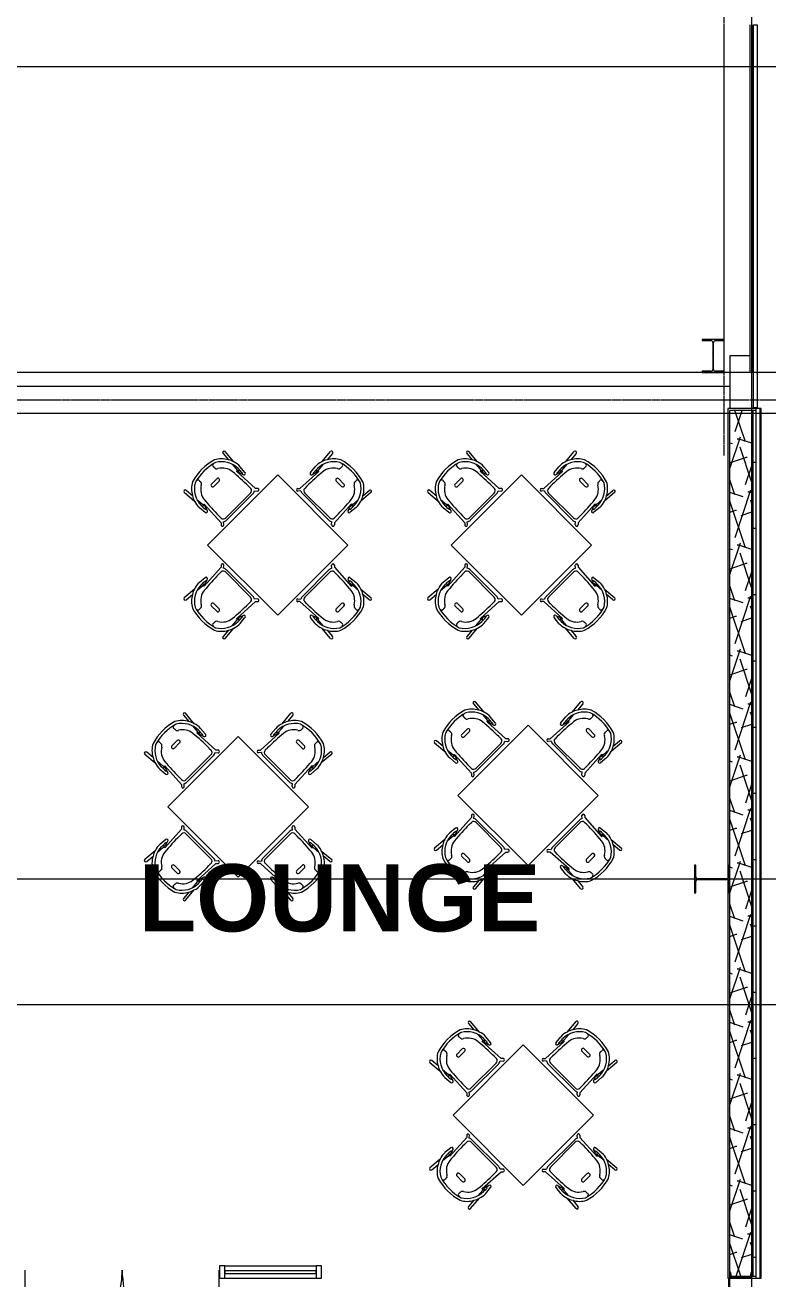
# Model space of a CAD drawing. Header units: inches. Extents: x 25369 to 33163, y -23509 to -20274.
# Drawn here: x 31949.2 to 32218.3, y -22687.9 to -22233.7 of the extents above; entities that cross this region are included whole.
import ezdxf

# ---------------------------------------------------------------- set-up
doc = ezdxf.new("R2010")
doc.units = ezdxf.units.IN
doc.header["$MEASUREMENT"] = 0
doc.linetypes.add('Grid Line 1_2_', pattern=[0.875, 0.5, -0.125, 0.125, -0.125])
for name, color, linetype, lineweight in [('A-AREA', 32, 'Continuous', 70), ('A-DOOR', 31, 'Continuous', 13), ('A-FLOR', 192, 'Continuous', 13), ('A-GLAZ-CURT', 52, 'Continuous', 13), ('A-GLAZ-CWMG', 51, 'Continuous', 13), ('A-WALL', 113, 'Continuous', 13), ('A-WALL-PATT', 111, 'Continuous', 25), ('G-ANNO-SYMB', 111, 'Continuous', 9), ('I-FURN', 30, 'Continuous', 13), ('M-AREA-IDEN', 171, 'Continuous', 9), ('S-BEAM', 12, 'Continuous', 13), ('S-COLS', 52, 'Continuous', 13), ('S-GRID', 1, 'Continuous', 9)]:
    doc.layers.add(name, color=color, linetype=linetype, lineweight=lineweight)
doc.styles.add('Arial_B', font='arialbd.ttf', dxfattribs={"height": 24.354149})
pattern_1 = [(45, (5931.104, 0), (-19.00703, 19.00703), []), (45, (5931.104, 28.8), (-19.00703, 19.00703), [])]

# ---------------------------------------------------------------- blocks, each defined once
blk = doc.blocks.new('Struct_Xcel_Sports Complex_rvt-2-Overall Floor Plan')
at = {"layer": 'A-FLOR', "color": 43, "lineweight": 9}
blk.add_line((26272.89, -22687.68), (26272.89, -22779.05), dxfattribs=at)
blk = doc.blocks.new('Girt_C - 8_D-1409812-Overall Floor Plan')
at = {"layer": 'S-BEAM', "color": 43, "lineweight": 9}
for p, q in [((26273.39, -22353.43), (26273.39, -22372.55)), ((26273.58, -22353.43), (26280.75, -22353.43)), ((26281.39, -22372.55), (26281.39, -22359.55))]:
    blk.add_line(p, q, dxfattribs=at)
blk = doc.blocks.new('Falcon 7700 Series Pedestal Base - 36_ Square Top x 30_ - Wheelchair Height-460525-Overall Floor Plan')
at = {"layer": 'I-FURN', "color": 43, "lineweight": 9}
for p, q in [((18, 18), (-18, 18)), ((-18, 18), (-18, -18)), ((18, -18), (18, 18)), ((-18, -18), (18, -18))]:
    blk.add_line(p, q, dxfattribs=at)
blk = doc.blocks.new('HermanMiller_Collection_Air-Chair_SideChair_Arms - Arms-457867-Overall Floor Plan')
at = {"layer": 'I-FURN', "color": 43, "lineweight": 9}
for p, q in [((-3.55, 10.02), (-8.45, 10.45)), ((-8.45, 9.45), (-5.47, 9.18)), ((2.04, 10.2), (-0.69, 10.45)), ((0.77, 8.78), (2.2, 9.22)), ((9.32, 9.33), (8.79, 8.8)), ((-3.35, 9.02), (-0.6, 8.8)), ((-0.34, 8.32), (-0.6, 8.8)), ((-0.6, 8.8), (0.38, 8.73)), ((8.79, 8.8), (-0.34, 8.32)), ((6.45, 7.57), (7.62, 7.57)), ((8.7, 6.35), (8.7, -6.35)), ((9.17, 7.94), (10.01, 8.64)), ((9.52, -6.69), (9.52, 6.69)), ((-3.6, 1.35), (-3.6, -1.35)), ((-2.35, -1.35), (-2.35, 1.35)), ((-3.35, -9.02), (-0.6, -8.8)), ((-0.6, -8.8), (-0.34, -8.32)), ((0.38, -8.73), (-0.6, -8.8)), ((-0.34, -8.32), (8.79, -8.8)), ((2.2, -9.22), (0.77, -8.78)), ((6.45, -7.57), (7.62, -7.57)), ((8.79, -8.8), (9.32, -9.33)), ((10.01, -8.64), (9.17, -7.94)), ((-5.47, -9.18), (-8.45, -9.45)), ((-8.45, -10.45), (-3.55, -10.02)), ((-0.69, -10.45), (2.04, -10.2))]:
    blk.add_line(p, q, dxfattribs=at)
for centre, radius, start, end in [((-1.51, 1.66), 8.5, 117.7851, 152.2149), ((-8.45, 9.95), 0.5, 90, 270), ((-0.65, 0.76), 8.69, 90.7893, 148.9202), ((-2.46, 4.97), 5.17, 102.2096, 125.548), ((-1.25, 4.41), 6.06, 84.7201, 112.311), ((-0.51, -9.88), 19.32, 84.4222, 90.7893), ((0.44, 9.26), 0.53, 159.7405, 262.7198), ((1.81, 9.64), 0.521, 212.9555, 275.0445), ((2.06, 9.7), 0.499, 287, 91.3054), ((9.66, 8.99), 0.49, 315, 135), ((9.93, 0), 19.77, 163.4787, 196.5213), ((9.93, 0), 18.77, 163.7855, 196.2145), ((-0.23, 0.83), 6.63, 124.5004, 148.6439), ((-0.92, 1.66), 5.55, 95.4677, 123.4626), ((6.58, -76.67), 84.24, 90.0911, 95.4677), ((0.45, 9.65), 0.924, 265.6115, 290.3639), ((7.62, 6.48), 1.09, 353.2467, 90.0911), ((7.56, 6.82), 1.97, 356.1033, 34.6542), ((-7.66, 5.36), 2.08, 305.4968, 328.6439), ((-2.98, 1.35), 0.625, 360, 180), ((-7.66, -5.36), 2.08, 31.3561, 54.5032), ((-0.23, -0.83), 6.63, 211.3561, 235.4996), ((-2.98, -1.35), 0.625, 180, 360), ((-1.51, -1.66), 8.5, 207.7851, 242.2149), ((-0.65, -0.76), 8.69, 211.0798, 269.2107), ((-0.92, -1.66), 5.55, 236.5374, 264.5323), ((6.58, 76.67), 84.24, 264.5323, 269.9089), ((0.44, -9.26), 0.53, 97.2802, 200.2595), ((0.45, -9.65), 0.924, 69.6361, 94.3885), ((7.62, -6.48), 1.09, 269.9089, 6.7533), ((7.56, -6.82), 1.97, 325.3458, 3.8967), ((9.66, -8.99), 0.49, 225, 45), ((-8.45, -9.95), 0.5, 90, 270), ((-2.46, -4.97), 5.17, 234.452, 257.7904), ((-1.25, -4.41), 6.06, 247.689, 275.2799), ((-0.51, 9.88), 19.32, 269.2107, 275.5778), ((1.81, -9.64), 0.521, 84.9555, 147.0445), ((2.06, -9.7), 0.499, 268.6946, 73)]:
    blk.add_arc(centre, radius, start, end, dxfattribs=at)
for centre, major_axis, ratio, start_param, end_param in [((-7.46, 6.92), (0.03, 3.66), 0.320235, 2.34328, 2.536765), ((-7.87, 5.38), (-0.03, 1.79), 0.298783, 2.522217, 3.153947), ((-7.46, -6.92), (-0.03, 3.66), 0.320235, 0.604828, 0.798312), ((-7.87, -5.38), (0.03, 1.79), 0.298783, 6.270831, 6.902561)]:
    blk.add_ellipse(centre, major_axis=major_axis, ratio=ratio, start_param=start_param, end_param=end_param, dxfattribs=at)
for points in [[(-6.45, 3.67), (-6.52, 3.66), (-6.67, 3.64), (-6.9, 3.62), (-7.13, 3.61), (-7.4, 3.6), (-7.65, 3.59), (-7.83, 3.59)], [(-6.45, -3.67), (-6.52, -3.66), (-6.67, -3.64), (-6.9, -3.62), (-7.13, -3.61), (-7.4, -3.6), (-7.65, -3.59), (-7.83, -3.59)]]:
    blk.add_open_spline(points, degree=3, knots=[-1, -1, -1, -1, -0.75, -0.5, -0.375, -0.25, 0, 0, 0, 0], dxfattribs=at)
blk = doc.blocks.new('HermanMiller_Collection_Air-Chair_SideChair_Arms - Arms-460524-Overall Floor Plan')
at = {"layer": 'I-FURN', "color": 43, "lineweight": 9}
for p, q in [((-8.45, 10.45), (-3.55, 10.02)), ((-5.47, 9.18), (-8.45, 9.45)), ((-0.69, 10.45), (2.04, 10.2)), ((2.2, 9.22), (0.77, 8.78)), ((8.79, 8.8), (9.32, 9.33)), ((-3.35, 9.02), (-0.6, 8.8)), ((-0.6, 8.8), (-0.34, 8.32)), ((0.38, 8.73), (-0.6, 8.8)), ((-0.34, 8.32), (8.79, 8.8)), ((6.45, 7.57), (7.62, 7.57)), ((8.7, -6.35), (8.7, 6.35)), ((10.01, 8.64), (9.17, 7.94)), ((9.52, 6.69), (9.52, -6.69)), ((-3.6, -1.35), (-3.6, 1.35)), ((-2.35, 1.35), (-2.35, -1.35)), ((-3.35, -9.02), (-0.6, -8.8)), ((-0.34, -8.32), (-0.6, -8.8)), ((-0.6, -8.8), (0.38, -8.73)), ((8.79, -8.8), (-0.34, -8.32)), ((0.77, -8.78), (2.2, -9.22)), ((6.45, -7.57), (7.62, -7.57)), ((9.32, -9.33), (8.79, -8.8)), ((9.17, -7.94), (10.01, -8.64)), ((-8.45, -9.45), (-5.47, -9.18)), ((-3.55, -10.02), (-8.45, -10.45)), ((2.04, -10.2), (-0.69, -10.45))]:
    blk.add_line(p, q, dxfattribs=at)
for centre, radius, start, end in [((-1.51, 1.66), 8.5, 117.7851, 152.2149), ((-8.45, 9.95), 0.5, 90, 270), ((-0.65, 0.76), 8.69, 90.7893, 148.9202), ((-2.46, 4.97), 5.17, 102.2096, 125.548), ((-1.25, 4.41), 6.06, 84.7201, 112.311), ((-0.51, -9.88), 19.32, 84.4222, 90.7893), ((0.44, 9.26), 0.53, 159.7405, 262.7198), ((1.81, 9.64), 0.521, 212.9555, 275.0445), ((2.06, 9.7), 0.499, 287, 91.3054), ((9.66, 8.99), 0.49, 315, 135), ((9.93, 0), 19.77, 163.4787, 196.5213), ((9.93, 0), 18.77, 163.7855, 196.2145), ((-0.23, 0.83), 6.63, 124.5004, 148.6439), ((-0.92, 1.66), 5.55, 95.4677, 123.4626), ((6.58, -76.67), 84.24, 90.0911, 95.4677), ((0.45, 9.65), 0.924, 265.6115, 290.3639), ((7.62, 6.48), 1.09, 353.2467, 90.0911), ((7.56, 6.82), 1.97, 356.1033, 34.6542), ((-7.66, 5.36), 2.08, 305.4968, 328.6439), ((-2.98, 1.35), 0.625, 0, 180), ((-7.66, -5.36), 2.08, 31.3561, 54.5032), ((-0.23, -0.83), 6.63, 211.3561, 235.4996), ((-2.98, -1.35), 0.625, 180, 0), ((-1.51, -1.66), 8.5, 207.7851, 242.2149), ((-0.65, -0.76), 8.69, 211.0798, 269.2107), ((-0.92, -1.66), 5.55, 236.5374, 264.5323), ((6.58, 76.67), 84.24, 264.5323, 269.9089), ((0.44, -9.26), 0.53, 97.2802, 200.2595), ((0.45, -9.65), 0.924, 69.6361, 94.3885), ((7.62, -6.48), 1.09, 269.9089, 6.7533), ((7.56, -6.82), 1.97, 325.3458, 3.8967), ((9.66, -8.99), 0.49, 225, 45), ((-8.45, -9.95), 0.5, 90, 270), ((-2.46, -4.97), 5.17, 234.452, 257.7904), ((-1.25, -4.41), 6.06, 247.689, 275.2799), ((-0.51, 9.88), 19.32, 269.2107, 275.5778), ((1.81, -9.64), 0.521, 84.9555, 147.0445), ((2.06, -9.7), 0.499, 268.6946, 73)]:
    blk.add_arc(centre, radius, start, end, dxfattribs=at)
for centre, major_axis, ratio, start_param, end_param in [((-7.46, 6.92), (0.03, 3.66), 0.320235, 2.34328, 2.536765), ((-7.87, 5.38), (-0.03, 1.79), 0.298783, 2.522217, 3.153947), ((-7.46, -6.92), (-0.03, 3.66), 0.320235, 0.604828, 0.798312), ((-7.87, -5.38), (0.03, 1.79), 0.298783, 6.270831, 6.902561)]:
    blk.add_ellipse(centre, major_axis=major_axis, ratio=ratio, start_param=start_param, end_param=end_param, dxfattribs=at)
for points in [[(-6.45, 3.67), (-6.52, 3.66), (-6.67, 3.64), (-6.9, 3.62), (-7.13, 3.61), (-7.4, 3.6), (-7.65, 3.59), (-7.83, 3.59)], [(-6.45, -3.67), (-6.52, -3.66), (-6.67, -3.64), (-6.9, -3.62), (-7.13, -3.61), (-7.4, -3.6), (-7.65, -3.59), (-7.83, -3.59)]]:
    blk.add_open_spline(points, degree=3, knots=[-1, -1, -1, -1, -0.75, -0.5, -0.375, -0.25, 0, 0, 0, 0], dxfattribs=at)
blk = doc.blocks.new('System Panel - INSULATED LOW-E GLAZING _SEE ELEVATIONS FOR U-FACTOR_ SHGC_ _ LT_-1142345-Overall Floor Plan')
at = {"layer": 'A-GLAZ-CURT', "color": 7}
for p, q in [((16.53125, 1.25), (-16.53125, 1.25)), ((-16.53125, 1.25), (-16.53125, 0.25)), ((-16.53125, 0.25), (16.53125, 0.25)), ((16.53125, 0.25), (16.53125, 1.25))]:
    blk.add_line(p, q, dxfattribs=at)
at = {"layer": 'A-GLAZ-CURT', "color": 10, "lineweight": 9}
for p, q in [((-16.53125, 0.25), (-16.53125, 1.25)), ((16.53125, 1.25), (-16.53125, 1.25)), ((-16.53125, 0.25), (16.53125, 0.25)), ((16.53125, 1.25), (16.53125, 0.25))]:
    blk.add_line(p, q, dxfattribs=at)
blk = doc.blocks.new('Door_Single_Storefront - one-1371401-Overall Floor Plan')
at = {"layer": 'A-DOOR', "color": 43, "lineweight": 9}
blk.add_line((-17.59375, 35.1875), (-17.59375, 0), dxfattribs=at)
blk.add_arc((-17.59375, 0), 35.1875, 360, 90, dxfattribs=at)
blk = doc.blocks.new('Door_Single_Storefront - one-1371400-Overall Floor Plan')
at = {"layer": 'A-DOOR', "color": 43, "lineweight": 9}
blk.add_line((-17.59375, -35.1875), (-17.59375, 0), dxfattribs=at)
blk.add_arc((-17.59375, 0), 35.1875, 270, 0, dxfattribs=at)
blk = doc.blocks.new('Rectangular Mullion - Exterior 2_ x 4_5_-1305234-Overall Floor Plan')
at = {"layer": 'A-GLAZ-CWMG', "color": 43, "lineweight": 9}
for p, q in [((26090.45, -22683.18), (26123.52, -22683.18)), ((26090.45, -22687.68), (26123.52, -22687.68))]:
    blk.add_line(p, q, dxfattribs=at)
blk = doc.blocks.new('Rectangular Mullion - Exterior 2_ x 4_5_-827470-Overall Floor Plan')
at = {"layer": 'A-GLAZ-CWMG', "color": 7}
for p, q in [((-1, 1.5), (1, 1.5)), ((-1, -3), (-1, 1.5)), ((1, 1.5), (1, -3)), ((1, -3), (-1, -3))]:
    blk.add_line(p, q, dxfattribs=at)
blk = doc.blocks.new('Rectangular Mullion - Exterior 2_ x 4_5_-1142587-Overall Floor Plan')
at = {"layer": 'A-GLAZ-CWMG', "color": 7}
for p, q in [((0, 1.5), (-2, 1.5)), ((-2, 1.5), (-2, -3)), ((0, -3), (0, 1.5)), ((-2, -3), (0, -3))]:
    blk.add_line(p, q, dxfattribs=at)
blk = doc.blocks.new('Girt_Z - 10_D-1236892-Overall Floor Plan')
at = {"layer": 'S-BEAM', "color": 43, "lineweight": 9}
for p, q in [((26271.39, -22347.55), (26271.39, -22233.68)), ((26280.75, -22359.55), (26280.75, -22233.68)), ((26280.82, -22359.55), (26280.82, -22233.68)), ((26281.39, -22233.68), (26281.39, -22359.55)), ((26271.39, -22359.12), (26271.39, -22347.99)), ((26280.75, -22359.55), (26271.39, -22359.55)), ((26280.82, -22359.55), (26280.75, -22359.55)), ((26281.39, -22359.55), (26280.82, -22359.55))]:
    blk.add_line(p, q, dxfattribs=at)

msp = doc.modelspace()

# ---------------------------------------------------------------- hatches: boundary and pattern name
at = {"layer": 'A-WALL-PATT', "lineweight": 9}
h = msp.add_hatch(dxfattribs=at)
h.set_pattern_fill('FP_18', color=253, style=0, pattern_type=2)
h.set_pattern_definition([(161.57, (5932.064, 0.96), (-7.6802237, -0.0009796), [0, -54.643, 6.067, 0]), (18.43, (5930.144, 0.96), (-7.6802237, 0.0009796), [0, -54.643, 6.067, 0]), (108.43, (5932.064, 0.96), (3.8382953, -19.20136532), [18.211, -42.499]), (71.57, (5930.144, 0.96), (3.8382953, 19.20136532), [18.211, -42.499])])
h.paths.add_polyline_path([(32212.49, -22686.93), (32212.49, -22373.3), (32204.49, -22373.3), (32204.49, -22686.93)], flags=0)
h = msp.add_hatch(dxfattribs=at)
h.set_pattern_fill('FP_20', color=253, style=0, pattern_type=2)
h.set_pattern_definition([(0, (5931.104, 0), (30.72, 7.68), [2.534, -20.506, 2.534, -20.506, -122.88]), (0, (5931.104, 0), (30.72, 7.68), [-46.08, 2.534, -43.546, 2.534, -20.506, -53.76]), (0, (5931.104, 0), (30.72, 7.68), [-115.2, 2.534, -12.826, 2.534, -35.866]), (120, (5942.624, 3.84), (-22.0110751, 22.7643004), [2.534, -20.506, 2.534, -20.506, -122.88]), (120, (5942.624, 3.84), (-22.0110751, 22.7643004), [-46.08, 2.534, -43.546, 2.534, -20.506, -53.76]), (120, (5942.624, 3.84), (-22.0110751, 22.7643004), [-115.2, 2.534, -12.826, 2.534, -35.866]), (240, (5946.464, 19.2), (-8.7089249, -30.4443004), [2.534, -20.506, 2.534, -20.506, -122.88]), (240, (5946.464, 19.2), (-8.7089249, -30.4443004), [-46.08, 2.534, -43.546, 2.534, -20.506, -53.76]), (240, (5946.464, 19.2), (-8.7089249, -30.4443004), [-115.2, 2.534, -12.826, 2.534, -35.866])])
h.paths.add_polyline_path([(32212.49, -22686.93), (32212.99, -22686.93), (32212.99, -22373.3), (32212.49, -22373.3), (32212.49, -22685.4)], flags=0)
h = msp.add_hatch(dxfattribs=at)
h.set_pattern_fill('FP_21', color=253, style=0, pattern_type=2)
h.set_pattern_definition([(0, (5931.104, 0), (0, 24), []), (90, (5931.104, 0), (-24, 1e-15), [])])
h.paths.add_polyline_path([(32213.99, -22686.93), (32213.99, -22373.3), (32212.99, -22373.3), (32212.99, -22686.93)], flags=0)
at = {"layer": 'S-COLS', "lineweight": 9}
h = msp.add_hatch(dxfattribs=at)
h.set_pattern_fill('FP_15', color=253, style=0, pattern_type=2)
h.set_pattern_definition(pattern_1)
h.paths.add_polyline_path([(32194.49, -22359.55), (32202.49, -22359.55), (32202.49, -22359.12), (32199.33, -22359.12), (32198.84, -22358.92), (32198.64, -22358.43), (32198.64, -22348.68), (32198.84, -22348.19), (32199.33, -22347.99), (32202.49, -22347.99), (32202.49, -22347.55), (32194.49, -22347.55), (32194.49, -22347.99), (32197.66, -22347.99), (32198.15, -22348.19), (32198.35, -22348.68), (32198.35, -22358.43), (32198.15, -22358.92), (32197.66, -22359.12), (32194.49, -22359.12)], flags=0)
h = msp.add_hatch(dxfattribs=at)
h.set_pattern_fill('FP_15', color=253, style=0, pattern_type=2)
h.set_pattern_definition(pattern_1)
h.paths.add_polyline_path([(32204.49, -22548.05), (32204.49, -22538.05), (32204.06, -22538.05), (32204.06, -22542.22), (32203.86, -22542.71), (32203.37, -22542.91), (32192.87, -22542.91), (32192.38, -22542.71), (32192.18, -22542.22), (32192.18, -22538.05), (32191.74, -22538.05), (32191.74, -22548.05), (32192.18, -22548.05), (32192.18, -22543.89), (32192.38, -22543.4), (32192.87, -22543.2), (32203.37, -22543.2), (32203.86, -22543.4), (32204.06, -22543.89), (32204.06, -22548.05)], flags=0)
h = msp.add_hatch(dxfattribs=at)
h.set_pattern_fill('FP_15', color=253, style=0, pattern_type=2)
h.set_pattern_definition(pattern_1)
h.paths.add_polyline_path([(32212.49, -22687.68), (32212.49, -22685.34), (32212.22, -22685.45), (32212.1, -22685.73), (32211.84, -22687.37), (32205.14, -22687.37), (32204.77, -22685.45), (32204.49, -22685.4), (32204.49, -22687.68)], flags=0)

# ---------------------------------------------------------------- linework, layer by layer
at = {"layer": 'A-AREA', "color": 43, "lineweight": 9}
msp.add_line((31781.12, -22364.49), (32204.49, -22364.49), dxfattribs=at)
at = {"layer": 'A-WALL', "color": 7}
for p, q in [((32212.99, -22233.74), (32212.99, -22372.24)), ((32214.57, -22233.74), (32212.99, -22233.74)), ((32214.57, -22372.24), (32214.57, -22233.74)), ((32203.74, -22372.55), (32203.74, -22687.68)), ((32215.81, -22372.55), (32203.74, -22372.55)), ((32212.99, -22372.24), (32214.57, -22372.24)), ((32213.99, -22687.68), (32213.99, -22372.55)), ((32215.49, -22687.68), (32215.49, -22372.55)), ((32215.81, -22687.68), (32215.81, -22372.55)), ((32204.49, -22686.93), (32204.49, -22373.3)), ((32213.99, -22373.3), (32204.49, -22373.3)), ((32212.49, -22686.93), (32212.49, -22373.3)), ((32212.99, -22686.93), (32212.99, -22373.3)), ((32203.74, -22687.68), (32215.81, -22687.68)), ((32204.49, -22686.93), (32213.99, -22686.93))]:
    msp.add_line(p, q, dxfattribs=at)
at = {"layer": 'G-ANNO-SYMB'}
for p, q in [((32514.71, -22248.83), (27935, -22248.83)), ((32514.71, -22374.36), (27928.4, -22374.36)), ((32514.71, -22588.63), (27924.76, -22588.63))]:
    msp.add_line(p, q, dxfattribs=at)
at = {"layer": 'S-COLS', "color": 7}
for p, q in [((32202.49, -22347.55), (32194.49, -22347.55)), ((32194.49, -22347.55), (32194.49, -22347.99)), ((32194.49, -22347.99), (32197.66, -22347.99)), ((32198.35, -22348.68), (32198.35, -22358.43)), ((32198.64, -22358.43), (32198.64, -22348.68)), ((32199.33, -22347.99), (32202.49, -22347.99)), ((32202.49, -22347.99), (32202.49, -22347.55)), ((32197.66, -22359.12), (32194.49, -22359.12)), ((32194.49, -22359.12), (32194.49, -22359.55)), ((32194.49, -22359.55), (32202.49, -22359.55)), ((32202.49, -22359.12), (32199.33, -22359.12)), ((32202.49, -22359.55), (32202.49, -22359.12)), ((32192.18, -22538.05), (32191.74, -22538.05)), ((32191.74, -22538.05), (32191.74, -22548.05)), ((32192.18, -22542.22), (32192.18, -22538.05)), ((32204.49, -22538.05), (32204.06, -22538.05)), ((32204.06, -22538.05), (32204.06, -22542.22)), ((32204.49, -22548.05), (32204.49, -22538.05)), ((32192.18, -22548.05), (32192.18, -22543.89)), ((32203.37, -22542.91), (32192.87, -22542.91)), ((32192.87, -22543.2), (32203.37, -22543.2)), ((32204.06, -22543.89), (32204.06, -22548.05)), ((32191.74, -22548.05), (32192.18, -22548.05)), ((32204.06, -22548.05), (32204.49, -22548.05)), ((32204.49, -22685.34), (32204.49, -22687.68)), ((32205.14, -22687.37), (32204.88, -22685.73)), ((32212.1, -22685.73), (32211.84, -22687.37)), ((32212.49, -22687.68), (32212.49, -22685.34)), ((32204.49, -22687.68), (32212.49, -22687.68)), ((32211.84, -22687.37), (32205.14, -22687.37))]:
    msp.add_line(p, q, dxfattribs=at)
for centre, radius, start, end in [((32197.66, -22348.68), 0.691, 0, 90), ((32199.33, -22348.68), 0.691, 90, 180), ((32197.66, -22358.43), 0.691, 270, 0), ((32199.33, -22358.43), 0.691, 180, 270), ((32192.87, -22542.22), 0.691, 180, 270), ((32192.87, -22543.89), 0.691, 90, 180), ((32203.37, -22542.22), 0.691, 270, 0), ((32203.37, -22543.89), 0.691, 0, 90), ((32204.49, -22685.73), 0.39, 0, 90), ((32212.49, -22685.73), 0.39, 90, 180)]:
    msp.add_arc(centre, radius, start, end, dxfattribs=at)
at = {"layer": 'S-GRID', "linetype": 'Grid Line 1_2_'}
for p, q in [((32202.49, -22389.58), (32202.49, -20550.05)), ((32212.49, -22999.8), (32212.49, -20646.05)), ((32212.49, -23317.24), (32212.49, -20998.43)), ((32650.17, -22359.55), (28584.62, -22359.55)), ((33028.57, -22359.55), (28668.62, -22359.55)), ((32932.57, -22369.55), (28668.62, -22369.55)), ((32204.49, -23413.24), (32204.49, -22389.58)), ((32358.45, -22543.05), (27402.46, -22543.05)), ((32650.17, -22543.05), (27721.31, -22543.05))]:
    msp.add_line(p, q, dxfattribs=at)

# ---------------------------------------------------------------- block references
at = {"color": 250, "lineweight": 5}
msp.add_blockref('Struct_Xcel_Sports Complex_rvt-2-Overall Floor Plan', (5931.1, 0), dxfattribs=at)
at = {"layer": 'A-DOOR', "color": 43, "lineweight": 9}
msp.add_blockref('Door_Single_Storefront - one-1371400-Overall Floor Plan', (31966.77, -22684.68), dxfattribs=at)
at = {"layer": 'A-DOOR', "color": 43, "lineweight": 9, "rotation": 180}
msp.add_blockref('Door_Single_Storefront - one-1371401-Overall Floor Plan', (32001.96, -22684.68), dxfattribs=at)
at = {"layer": 'A-GLAZ-CURT', "color": 10, "lineweight": 9, "rotation": 180}
msp.add_blockref('System Panel - INSULATED LOW-E GLAZING _SEE ELEVATIONS FOR U-FACTOR_ SHGC_ _ LT_-1142345-Overall Floor Plan', (32038.09, -22684.68), dxfattribs=at)
at = {"layer": 'A-GLAZ-CWMG', "color": 43, "lineweight": 9, "extrusion": (0, 0, -1)}
msp.add_blockref('Rectangular Mullion - Exterior 2_ x 4_5_-827470-Overall Floor Plan', (-32020.56, -22684.68), dxfattribs=at)
at = {"layer": 'A-GLAZ-CWMG', "color": 43, "lineweight": 9}
for name, p in [('Rectangular Mullion - Exterior 2_ x 4_5_-1305234-Overall Floor Plan', (5931.1, 0)), ('Rectangular Mullion - Exterior 2_ x 4_5_-1142587-Overall Floor Plan', (32056.62, -22684.68))]:
    msp.add_blockref(name, p, dxfattribs=at)
at = {"layer": 'I-FURN', "color": 43, "lineweight": 9}
for name, p, rotation in [('HermanMiller_Collection_Air-Chair_SideChair_Arms - Arms-457867-Overall Floor Plan', (32020.2, -22401.55), 314.9999999999997), ('HermanMiller_Collection_Air-Chair_SideChair_Arms - Arms-460524-Overall Floor Plan', (32061.22, -22401.55), 224.9999999999995), ('HermanMiller_Collection_Air-Chair_SideChair_Arms - Arms-457867-Overall Floor Plan', (32108.49, -22401.55), 314.9999999999997), ('HermanMiller_Collection_Air-Chair_SideChair_Arms - Arms-460524-Overall Floor Plan', (32149.5, -22401.55), 224.9999999999995), ('Falcon 7700 Series Pedestal Base - 36_ Square Top x 30_ - Wheelchair Height-460525-Overall Floor Plan', (32040.71, -22422.05), 314.9999999999997), ('Falcon 7700 Series Pedestal Base - 36_ Square Top x 30_ - Wheelchair Height-460525-Overall Floor Plan', (32128.99, -22422.05), 314.9999999999997), ('HermanMiller_Collection_Air-Chair_SideChair_Arms - Arms-457867-Overall Floor Plan', (32020.2, -22442.56), 44.99999999999943), ('HermanMiller_Collection_Air-Chair_SideChair_Arms - Arms-460524-Overall Floor Plan', (32061.22, -22442.56), 134.9999999999997), ('HermanMiller_Collection_Air-Chair_SideChair_Arms - Arms-457867-Overall Floor Plan', (32108.49, -22442.56), 44.99999999999943), ('HermanMiller_Collection_Air-Chair_SideChair_Arms - Arms-460524-Overall Floor Plan', (32149.5, -22442.56), 134.9999999999997), ('HermanMiller_Collection_Air-Chair_SideChair_Arms - Arms-457867-Overall Floor Plan', (32005.89, -22496.37), 314.9999999999997), ('HermanMiller_Collection_Air-Chair_SideChair_Arms - Arms-460524-Overall Floor Plan', (32046.91, -22496.37), 224.9999999999995), ('HermanMiller_Collection_Air-Chair_SideChair_Arms - Arms-457867-Overall Floor Plan', (32110.89, -22492.24), 314.9999999999997), ('HermanMiller_Collection_Air-Chair_SideChair_Arms - Arms-460524-Overall Floor Plan', (32151.91, -22492.24), 224.9999999999995), ('Falcon 7700 Series Pedestal Base - 36_ Square Top x 30_ - Wheelchair Height-460525-Overall Floor Plan', (32131.4, -22512.74), 314.9999999999997), ('Falcon 7700 Series Pedestal Base - 36_ Square Top x 30_ - Wheelchair Height-460525-Overall Floor Plan', (32026.4, -22516.88), 314.9999999999997), ('HermanMiller_Collection_Air-Chair_SideChair_Arms - Arms-457867-Overall Floor Plan', (32005.89, -22537.39), 44.99999999999943), ('HermanMiller_Collection_Air-Chair_SideChair_Arms - Arms-460524-Overall Floor Plan', (32046.91, -22537.39), 134.9999999999997), ('HermanMiller_Collection_Air-Chair_SideChair_Arms - Arms-457867-Overall Floor Plan', (32110.89, -22533.25), 44.99999999999943), ('HermanMiller_Collection_Air-Chair_SideChair_Arms - Arms-460524-Overall Floor Plan', (32151.91, -22533.25), 134.9999999999997), ('HermanMiller_Collection_Air-Chair_SideChair_Arms - Arms-457867-Overall Floor Plan', (32109.18, -22608.05), 314.9999999999997), ('HermanMiller_Collection_Air-Chair_SideChair_Arms - Arms-460524-Overall Floor Plan', (32150.19, -22608.05), 224.9999999999995), ('Falcon 7700 Series Pedestal Base - 36_ Square Top x 30_ - Wheelchair Height-460525-Overall Floor Plan', (32129.69, -22628.55), 314.9999999999997), ('HermanMiller_Collection_Air-Chair_SideChair_Arms - Arms-457867-Overall Floor Plan', (32109.18, -22649.06), 44.99999999999943), ('HermanMiller_Collection_Air-Chair_SideChair_Arms - Arms-460524-Overall Floor Plan', (32150.19, -22649.06), 134.9999999999997)]:
    msp.add_blockref(name, p, dxfattribs=dict(at, rotation=rotation))
at = {"layer": 'S-BEAM', "color": 43, "lineweight": 9}
for name in ['Girt_Z - 10_D-1236892-Overall Floor Plan', 'Girt_C - 8_D-1409812-Overall Floor Plan']:
    msp.add_blockref(name, (5931.1, 0), dxfattribs=at)

# ---------------------------------------------------------------- texts
at = {"layer": 'M-AREA-IDEN', "insert": (32063.14, -22537.68), "char_height": 24.354, "width": 169.056, "attachment_point": 2, "line_spacing_factor": 0.938532, "style": 'Arial_B'}
msp.add_mtext('LOUNGE', dxfattribs=at)

doc.saveas('drawing.dxf')
